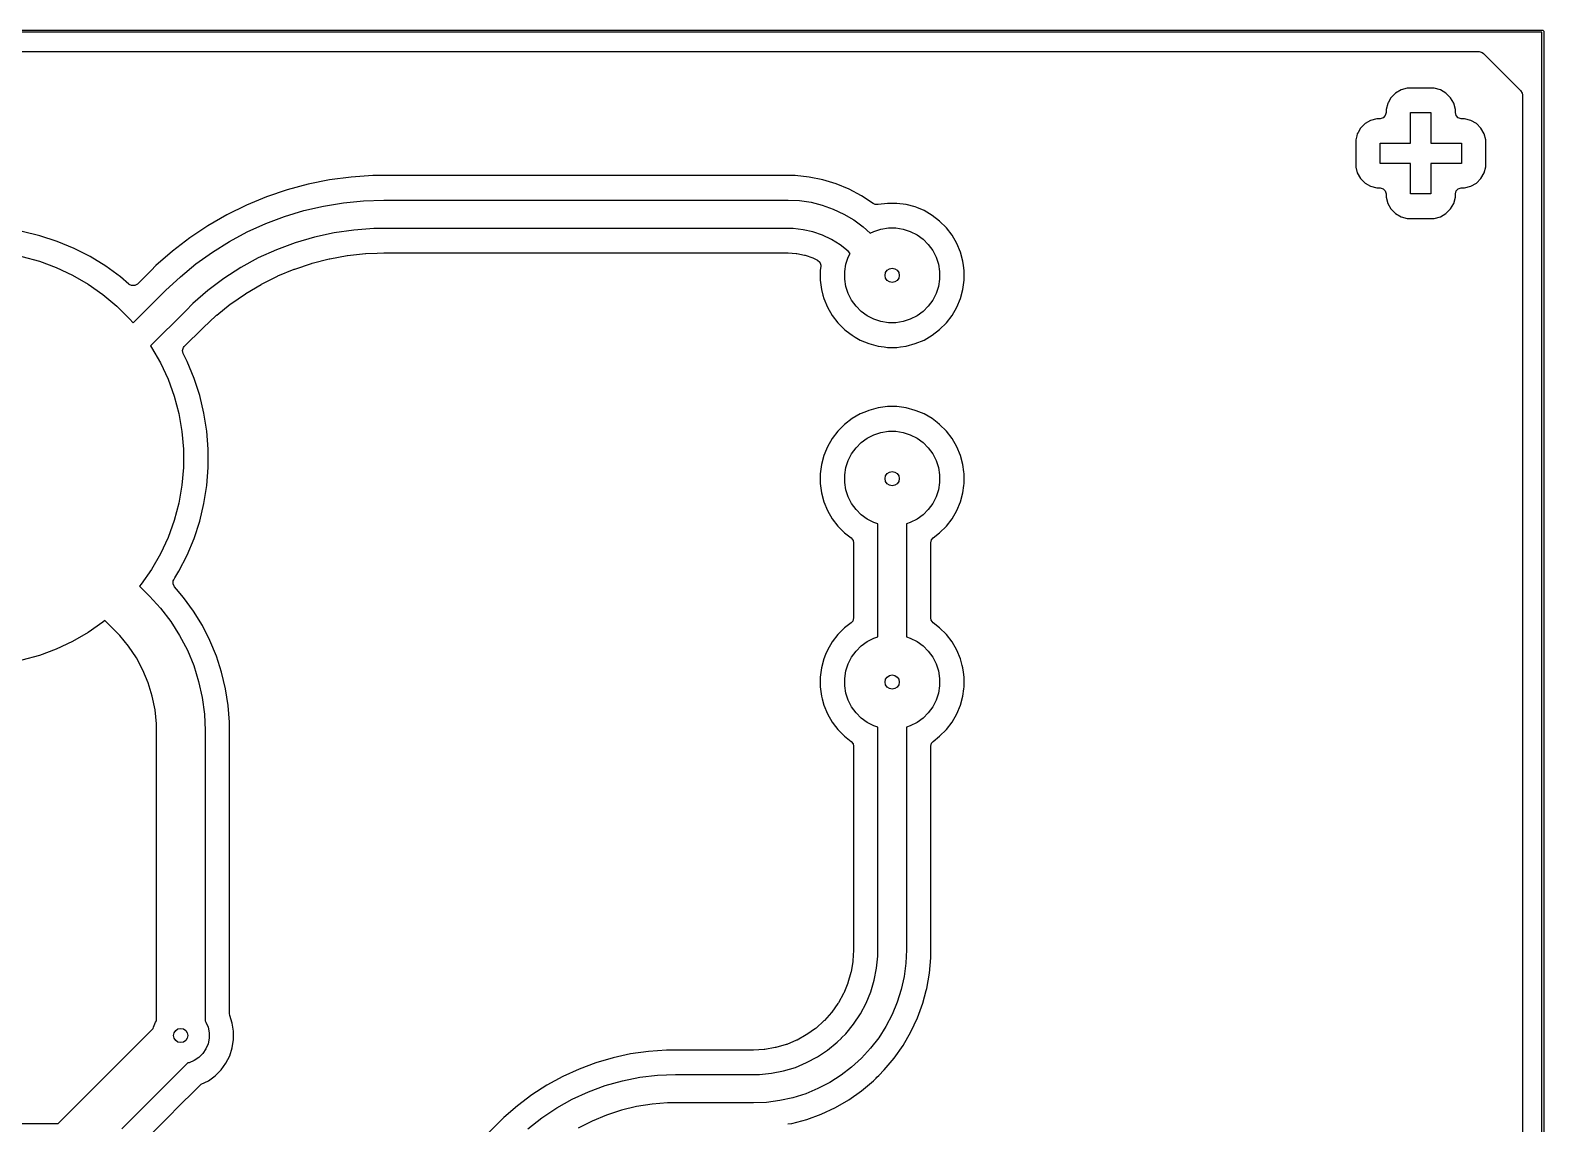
# Model space of a CAD drawing. Extents: x 2.78 to 5.89, y -4.63 to -2.07.
# Drawn here: x 4.425 to 5.89, y -3.126 to -2.068 of the extents above; entities that cross this region are included whole.
import ezdxf

# ---------------------------------------------------------------- set-up
doc = ezdxf.new("R2010")
doc.units = 0
doc.header["$MEASUREMENT"] = 0
doc.layers.add('BLACK', color=7, linetype='CONTINUOUS')

msp = doc.modelspace()

# ---------------------------------------------------------------- linework, layer by layer
at = {"layer": 'BLACK', "linetype": 'CONTINUOUS'}
for p, q in [((2.7791, -2.068), (5.8893, -2.068)), ((5.8883, -2.0699), (2.7801, -2.0699)), ((5.8883, -4.627), (5.8883, -2.0699)), ((5.8893, -2.068), (5.8897, -2.068)), ((5.8897, -2.068), (5.8902, -2.0686)), ((5.8902, -2.0686), (5.8903, -2.0689)), ((5.8903, -2.0689), (5.8903, -4.628)), ((2.8405, -2.0886), (5.8278, -2.0886)), ((5.8278, -2.0886), (5.8308, -2.0894)), ((5.8308, -2.0894), (5.832, -2.0904)), ((5.832, -2.0904), (5.8679, -2.1263)), ((5.7582, -2.124), (5.7522, -2.1257)), ((5.7645, -2.124), (5.7582, -2.124)), ((5.7841, -2.124), (5.7645, -2.124)), ((5.7902, -2.1257), (5.7841, -2.124)), ((5.7392, -2.1389), (5.7377, -2.1446)), ((5.7393, -2.1386), (5.7392, -2.1389)), ((5.7396, -2.1381), (5.7393, -2.1386)), ((5.7424, -2.1332), (5.7396, -2.1381)), ((5.7468, -2.1288), (5.7424, -2.1332)), ((5.7522, -2.1257), (5.7468, -2.1288)), ((5.7522, -2.1257), (5.7522, -2.1257)), ((5.7522, -2.1257), (5.7522, -2.1257)), ((5.7956, -2.1288), (5.7902, -2.1257)), ((5.8, -2.1332), (5.7956, -2.1288)), ((5.8031, -2.1386), (5.8, -2.1332)), ((5.8047, -2.1446), (5.8031, -2.1386)), ((5.8679, -2.1263), (5.8694, -2.1289)), ((5.8694, -2.1289), (5.8696, -2.1304)), ((5.8696, -2.1304), (5.8696, -4.5665)), ((5.7287, -2.1536), (5.7227, -2.1552)), ((5.7318, -2.1536), (5.7287, -2.1536)), ((5.7348, -2.1528), (5.7318, -2.1536)), ((5.7369, -2.1506), (5.7348, -2.1528)), ((5.7377, -2.1477), (5.7369, -2.1506)), ((5.7377, -2.1446), (5.7377, -2.1477)), ((5.7614, -2.1772), (5.7614, -2.1477)), ((5.7614, -2.1477), (5.781, -2.1477)), ((5.781, -2.1477), (5.781, -2.1772)), ((5.8047, -2.1477), (5.8047, -2.1446)), ((5.8047, -2.1446), (5.8047, -2.1446)), ((5.8055, -2.1506), (5.8047, -2.1477)), ((5.8076, -2.1528), (5.8055, -2.1506)), ((5.8105, -2.1536), (5.8076, -2.1528)), ((5.8137, -2.1536), (5.8105, -2.1536)), ((5.8197, -2.1552), (5.8137, -2.1536)), ((5.7098, -2.1681), (5.7093, -2.1701)), ((5.7105, -2.1669), (5.7098, -2.1681)), ((5.7129, -2.1627), (5.7105, -2.1669)), ((5.7173, -2.1583), (5.7129, -2.1627)), ((5.7227, -2.1552), (5.7173, -2.1583)), ((5.7227, -2.1552), (5.7227, -2.1552)), ((5.7227, -2.1552), (5.7227, -2.1552)), ((5.8251, -2.1583), (5.8197, -2.1552)), ((5.8295, -2.1627), (5.8251, -2.1583)), ((5.8326, -2.1681), (5.8295, -2.1627)), ((5.8342, -2.1741), (5.8326, -2.1681)), ((5.7093, -2.1701), (5.7082, -2.1741)), ((5.7082, -2.1741), (5.7082, -2.2)), ((5.7318, -2.1969), (5.7318, -2.1772)), ((5.7318, -2.1772), (5.7614, -2.1772)), ((5.781, -2.1772), (5.8106, -2.1772)), ((5.8106, -2.1772), (5.8106, -2.1969)), ((5.8342, -2.2), (5.8342, -2.1741)), ((5.7614, -2.1969), (5.7318, -2.1969)), ((5.7614, -2.2264), (5.7614, -2.1969)), ((5.8106, -2.1969), (5.781, -2.1969)), ((5.781, -2.1969), (5.781, -2.2264)), ((4.7356, -2.2101), (4.7147, -2.2128)), ((4.7567, -2.2087), (4.7356, -2.2101)), ((4.7633, -2.2087), (4.7567, -2.2087)), ((5.1586, -2.2087), (4.7633, -2.2087)), ((4.7633, -2.2087), (4.7633, -2.2087)), ((5.1654, -2.2087), (5.1586, -2.2087)), ((5.1789, -2.21), (5.1654, -2.2087)), ((5.1654, -2.2087), (5.1654, -2.2087)), ((5.1922, -2.2127), (5.1789, -2.21)), ((5.1789, -2.21), (5.1789, -2.21)), ((5.1789, -2.21), (5.1789, -2.21)), ((5.2052, -2.2166), (5.1922, -2.2127)), ((5.7082, -2.2), (5.7083, -2.2004)), ((5.7083, -2.2004), (5.7098, -2.206)), ((5.7098, -2.206), (5.7129, -2.2114)), ((5.7129, -2.2114), (5.7173, -2.2158)), ((5.8251, -2.2158), (5.8295, -2.2114)), ((5.8295, -2.2114), (5.8326, -2.206)), ((5.8326, -2.206), (5.8342, -2.2)), ((4.6736, -2.2224), (4.6536, -2.2292)), ((4.694, -2.2169), (4.6736, -2.2224)), ((4.6736, -2.2224), (4.6736, -2.2224)), ((4.7147, -2.2128), (4.694, -2.2169)), ((4.694, -2.2169), (4.694, -2.2169)), ((5.2177, -2.2218), (5.2052, -2.2166)), ((5.2052, -2.2166), (5.2052, -2.2166)), ((5.2297, -2.2282), (5.2177, -2.2218)), ((5.2177, -2.2218), (5.2177, -2.2218)), ((5.7173, -2.2158), (5.7227, -2.2189)), ((5.7227, -2.2189), (5.7287, -2.2205)), ((5.7287, -2.2205), (5.7318, -2.2205)), ((5.7318, -2.2205), (5.7348, -2.2213)), ((5.7348, -2.2213), (5.7369, -2.2235)), ((5.7369, -2.2235), (5.7377, -2.2264)), ((5.7377, -2.2264), (5.7377, -2.2295)), ((5.781, -2.2264), (5.7614, -2.2264)), ((5.8047, -2.2264), (5.8055, -2.2235)), ((5.8047, -2.2295), (5.8047, -2.2264)), ((5.8055, -2.2235), (5.8076, -2.2213)), ((5.8076, -2.2213), (5.8105, -2.2205)), ((5.8105, -2.2205), (5.8137, -2.2205)), ((5.8137, -2.2205), (5.8197, -2.2189)), ((5.8197, -2.2189), (5.8251, -2.2158)), ((4.6341, -2.2373), (4.6151, -2.2466)), ((4.6536, -2.2292), (4.6341, -2.2373)), ((4.6341, -2.2373), (4.6341, -2.2373)), ((4.6536, -2.2292), (4.6536, -2.2292)), ((4.6899, -2.2425), (4.7089, -2.2381)), ((4.7089, -2.2381), (4.7282, -2.2349)), ((4.7282, -2.2349), (4.7477, -2.233)), ((4.7477, -2.233), (4.7672, -2.2323)), ((4.7672, -2.2323), (4.7673, -2.2323)), ((4.7673, -2.2323), (5.1586, -2.2323)), ((5.1586, -2.2323), (5.1698, -2.2329)), ((5.1586, -2.2323), (5.1586, -2.2323)), ((5.1698, -2.2329), (5.1809, -2.2345)), ((5.1809, -2.2345), (5.1918, -2.2373)), ((5.1918, -2.2373), (5.2024, -2.2411)), ((5.2024, -2.2411), (5.2126, -2.2459)), ((5.2411, -2.2358), (5.2297, -2.2282)), ((5.2429, -2.2366), (5.2411, -2.2358)), ((5.2456, -2.2366), (5.2429, -2.2366)), ((5.2456, -2.2367), (5.2456, -2.2366)), ((5.2458, -2.2367), (5.2456, -2.2367)), ((5.2548, -2.2355), (5.2458, -2.2367)), ((5.264, -2.2355), (5.2548, -2.2355)), ((5.2548, -2.2355), (5.2548, -2.2355)), ((5.273, -2.2367), (5.264, -2.2355)), ((5.264, -2.2355), (5.264, -2.2355)), ((5.2818, -2.239), (5.273, -2.2367)), ((5.273, -2.2367), (5.273, -2.2367)), ((5.2834, -2.2396), (5.2818, -2.239)), ((5.2818, -2.239), (5.2818, -2.239)), ((5.2818, -2.239), (5.2818, -2.239)), ((5.2903, -2.2425), (5.2834, -2.2396)), ((5.7377, -2.2295), (5.7393, -2.2355)), ((5.7393, -2.2355), (5.7424, -2.2409)), ((5.7424, -2.2409), (5.7468, -2.2453)), ((5.7956, -2.2453), (5.8, -2.2409)), ((5.8, -2.2409), (5.8031, -2.2355)), ((5.8031, -2.2355), (5.8047, -2.2295)), ((4.6151, -2.2466), (4.5968, -2.2572)), ((4.635, -2.2632), (4.6529, -2.2551)), ((4.6529, -2.2551), (4.6712, -2.2482)), ((4.6712, -2.2482), (4.6899, -2.2425)), ((5.2126, -2.2459), (5.2222, -2.2516)), ((5.2222, -2.2516), (5.2313, -2.2583)), ((5.2982, -2.2471), (5.2903, -2.2425)), ((5.2903, -2.2425), (5.2903, -2.2425)), ((5.2903, -2.2425), (5.2903, -2.2425)), ((5.3054, -2.2526), (5.2982, -2.2471)), ((5.2982, -2.2471), (5.2982, -2.2471)), ((5.3119, -2.2591), (5.3054, -2.2526)), ((5.7468, -2.2453), (5.7522, -2.2485)), ((5.7522, -2.2485), (5.7582, -2.2501)), ((5.7582, -2.2501), (5.7841, -2.2501)), ((5.7841, -2.2501), (5.7902, -2.2485)), ((5.7902, -2.2485), (5.7956, -2.2453)), ((4.4343, -2.2669), (4.4172, -2.2628)), ((4.451, -2.2723), (4.4343, -2.2669)), ((4.5793, -2.2689), (4.5625, -2.2818)), ((4.5968, -2.2572), (4.5793, -2.2689)), ((4.5793, -2.2689), (4.5793, -2.2689)), ((4.5968, -2.2572), (4.5968, -2.2572)), ((4.6178, -2.2724), (4.635, -2.2632)), ((4.7001, -2.2682), (4.6815, -2.2736)), ((4.719, -2.264), (4.7001, -2.2682)), ((4.7382, -2.2613), (4.719, -2.264)), ((4.7576, -2.2599), (4.7382, -2.2613)), ((4.7673, -2.2599), (4.7576, -2.2599)), ((5.1586, -2.2599), (4.7673, -2.2599)), ((4.7673, -2.2599), (4.7673, -2.2599)), ((4.7673, -2.2599), (4.7673, -2.2599)), ((4.7673, -2.2599), (4.7673, -2.2599)), ((5.1635, -2.2599), (5.1586, -2.2599)), ((5.1586, -2.2599), (5.1586, -2.2599)), ((5.1586, -2.2599), (5.1586, -2.2599)), ((5.1732, -2.261), (5.1635, -2.2599)), ((5.1827, -2.2632), (5.1732, -2.261)), ((5.1919, -2.2664), (5.1827, -2.2632)), ((5.2007, -2.2706), (5.1919, -2.2664)), ((5.209, -2.2758), (5.2007, -2.2706)), ((5.2313, -2.2583), (5.2381, -2.2645)), ((5.2381, -2.2645), (5.2418, -2.2626)), ((5.2418, -2.2626), (5.2486, -2.2604)), ((5.2486, -2.2604), (5.2558, -2.2592)), ((5.2558, -2.2592), (5.263, -2.2592)), ((5.263, -2.2592), (5.2701, -2.2604)), ((5.2701, -2.2604), (5.277, -2.2626)), ((5.277, -2.2626), (5.2835, -2.2659)), ((5.2835, -2.2659), (5.2893, -2.2701)), ((5.2893, -2.2701), (5.2944, -2.2752)), ((5.3175, -2.2664), (5.3119, -2.2591)), ((5.322, -2.2743), (5.3175, -2.2664)), ((5.3175, -2.2664), (5.3175, -2.2664)), ((4.4673, -2.2791), (4.451, -2.2723)), ((4.451, -2.2723), (4.451, -2.2723)), ((4.4829, -2.2871), (4.4673, -2.2791)), ((4.5625, -2.2818), (4.5466, -2.2957)), ((4.5625, -2.2818), (4.5625, -2.2818)), ((4.5853, -2.2941), (4.6012, -2.2827)), ((4.6012, -2.2827), (4.6178, -2.2724)), ((4.6633, -2.2804), (4.6457, -2.2884)), ((4.6815, -2.2736), (4.6633, -2.2804)), ((4.7322, -2.286), (4.7494, -2.2842)), ((4.7494, -2.2842), (4.7498, -2.2842)), ((4.7498, -2.2842), (4.7609, -2.2838)), ((4.7609, -2.2838), (4.7672, -2.2835)), ((4.7672, -2.2835), (4.7674, -2.2835)), ((4.7674, -2.2835), (4.7709, -2.2835)), ((4.7709, -2.2835), (5.1549, -2.2835)), ((5.1549, -2.2835), (5.1549, -2.2835)), ((5.1549, -2.2835), (5.1584, -2.2835)), ((5.1584, -2.2835), (5.1588, -2.2835)), ((5.1588, -2.2835), (5.1665, -2.284)), ((5.1665, -2.284), (5.1672, -2.2841)), ((5.1672, -2.2841), (5.1746, -2.2856)), ((5.1746, -2.2856), (5.1753, -2.2858)), ((5.1753, -2.2858), (5.1825, -2.2882)), ((5.2167, -2.2819), (5.209, -2.2758)), ((5.2187, -2.2839), (5.2167, -2.2819)), ((5.2168, -2.2875), (5.2187, -2.2839)), ((5.2944, -2.2752), (5.2987, -2.2811)), ((5.2987, -2.2811), (5.3019, -2.2875)), ((5.3255, -2.2827), (5.322, -2.2743)), ((5.3279, -2.2915), (5.3255, -2.2827)), ((4.4168, -2.2871), (4.4337, -2.2916)), ((4.4337, -2.2916), (4.4501, -2.2976)), ((4.4501, -2.2976), (4.4659, -2.3049)), ((4.4979, -2.2962), (4.4829, -2.2871)), ((4.4829, -2.2871), (4.4829, -2.2871)), ((4.5121, -2.3066), (4.4979, -2.2962)), ((4.5419, -2.3004), (4.5365, -2.3059)), ((4.5466, -2.2957), (4.5419, -2.3004)), ((4.5419, -2.3004), (4.5419, -2.3004)), ((4.5466, -2.2957), (4.5466, -2.2957)), ((4.5702, -2.3065), (4.5853, -2.2941)), ((4.6287, -2.2977), (4.6124, -2.3082)), ((4.6457, -2.2884), (4.6287, -2.2977)), ((4.6645, -2.3058), (4.6805, -2.2992)), ((4.6805, -2.2992), (4.6809, -2.2991)), ((4.6809, -2.2991), (4.6973, -2.2936)), ((4.6973, -2.2936), (4.6977, -2.2935)), ((4.6977, -2.2935), (4.7144, -2.2892)), ((4.7144, -2.2892), (4.7148, -2.2892)), ((4.7148, -2.2892), (4.7318, -2.2861)), ((4.7318, -2.2861), (4.7322, -2.286)), ((5.1825, -2.2882), (5.1832, -2.2885)), ((5.1832, -2.2885), (5.187, -2.2904)), ((5.187, -2.2904), (5.1893, -2.2924)), ((5.1893, -2.2924), (5.1903, -2.2953)), ((5.1902, -2.2964), (5.1897, -2.3006)), ((5.1897, -2.3006), (5.1897, -2.3097)), ((5.1903, -2.2953), (5.1902, -2.2964)), ((5.2135, -2.3016), (5.2146, -2.2944)), ((5.2146, -2.2944), (5.2168, -2.2875)), ((5.3019, -2.2875), (5.3042, -2.2944)), ((5.3042, -2.2944), (5.3053, -2.3016)), ((5.3284, -2.2957), (5.3279, -2.2915)), ((5.3279, -2.2915), (5.3279, -2.2915)), ((5.3279, -2.2915), (5.3279, -2.2915)), ((5.3291, -2.3004), (5.3284, -2.2957)), ((5.3291, -2.3006), (5.3291, -2.3004)), ((5.3291, -2.3097), (5.3291, -2.3006)), ((5.3291, -2.3006), (5.3291, -2.3006)), ((4.4659, -2.3049), (4.481, -2.3137)), ((4.481, -2.3137), (4.4953, -2.3237)), ((4.5204, -2.3136), (4.5121, -2.3066)), ((4.5208, -2.3139), (4.5204, -2.3136)), ((4.523, -2.3151), (4.5208, -2.3139)), ((4.5261, -2.3151), (4.523, -2.3151)), ((4.5287, -2.3136), (4.5261, -2.3151)), ((4.5365, -2.3059), (4.5287, -2.3136)), ((4.5559, -2.3199), (4.5702, -2.3065)), ((4.6124, -2.3082), (4.5969, -2.3198)), ((4.6335, -2.3227), (4.6484, -2.3139)), ((4.6484, -2.3139), (4.6487, -2.3137)), ((4.6487, -2.3137), (4.6642, -2.306)), ((4.6642, -2.306), (4.6645, -2.3058)), ((5.1897, -2.3097), (5.1909, -2.3188)), ((5.2135, -2.3088), (5.2135, -2.3016)), ((5.2146, -2.3159), (5.2135, -2.3088)), ((5.3053, -2.3088), (5.3042, -2.3159)), ((5.3053, -2.3016), (5.3053, -2.3088)), ((5.3279, -2.3188), (5.3291, -2.3097)), ((5.3291, -2.3097), (5.3291, -2.3097)), ((4.4953, -2.3237), (4.5087, -2.3349)), ((4.5245, -2.3513), (4.5559, -2.3199)), ((4.5559, -2.3199), (4.5559, -2.3199)), ((4.5559, -2.3199), (4.5559, -2.3199)), ((4.5969, -2.3198), (4.5822, -2.3325)), ((4.619, -2.3328), (4.6332, -2.323)), ((4.6332, -2.323), (4.6335, -2.3227)), ((5.1909, -2.3188), (5.1909, -2.3188)), ((5.1909, -2.3188), (5.1923, -2.3243)), ((5.1923, -2.3243), (5.1932, -2.3276)), ((5.1932, -2.3276), (5.1967, -2.3361)), ((5.2168, -2.3228), (5.2146, -2.3159)), ((5.2201, -2.3292), (5.2168, -2.3228)), ((5.2244, -2.3351), (5.2201, -2.3292)), ((5.2987, -2.3292), (5.2944, -2.3351)), ((5.3019, -2.3228), (5.2987, -2.3292)), ((5.3042, -2.3159), (5.3019, -2.3228)), ((5.322, -2.3361), (5.3255, -2.3276)), ((5.3255, -2.3276), (5.3279, -2.3188)), ((5.3279, -2.3188), (5.3279, -2.3188)), ((5.3279, -2.3188), (5.3279, -2.3188)), ((5.3279, -2.3188), (5.3279, -2.3188)), ((4.5087, -2.3349), (4.521, -2.3472)), ((4.5754, -2.3394), (4.5413, -2.3735)), ((4.5822, -2.3325), (4.5754, -2.3394)), ((4.5922, -2.356), (4.6049, -2.3442)), ((4.6049, -2.3442), (4.6052, -2.3439)), ((4.6052, -2.3439), (4.6054, -2.3438)), ((4.6054, -2.3438), (4.6186, -2.3331)), ((4.6186, -2.3331), (4.619, -2.3328)), ((5.1967, -2.3361), (5.1967, -2.3361)), ((5.1967, -2.3361), (5.1967, -2.3361)), ((5.1967, -2.3361), (5.2013, -2.344)), ((5.2013, -2.344), (5.2013, -2.344)), ((5.2013, -2.344), (5.2069, -2.3512)), ((5.2295, -2.3402), (5.2244, -2.3351)), ((5.2353, -2.3444), (5.2295, -2.3402)), ((5.2418, -2.3477), (5.2353, -2.3444)), ((5.2835, -2.3444), (5.277, -2.3477)), ((5.2893, -2.3402), (5.2835, -2.3444)), ((5.2944, -2.3351), (5.2893, -2.3402)), ((5.3119, -2.3512), (5.3175, -2.344)), ((5.3175, -2.344), (5.322, -2.3361)), ((4.521, -2.3472), (4.5245, -2.3513)), ((4.574, -2.3742), (4.592, -2.3562)), ((4.592, -2.3562), (4.5922, -2.356)), ((5.2069, -2.3512), (5.2133, -2.3577)), ((5.2133, -2.3577), (5.2149, -2.3589)), ((5.2149, -2.3589), (5.2206, -2.3632)), ((5.2486, -2.35), (5.2418, -2.3477)), ((5.2558, -2.3511), (5.2486, -2.35)), ((5.263, -2.3511), (5.2558, -2.3511)), ((5.2701, -2.35), (5.263, -2.3511)), ((5.277, -2.3477), (5.2701, -2.35)), ((5.2982, -2.3632), (5.3054, -2.3577)), ((5.3054, -2.3577), (5.3119, -2.3512)), ((4.5413, -2.3735), (4.5422, -2.3749)), ((5.2206, -2.3632), (5.2206, -2.3632)), ((5.2206, -2.3632), (5.2236, -2.365)), ((5.2236, -2.365), (5.2285, -2.3678)), ((5.2285, -2.3678), (5.2369, -2.3713)), ((5.2369, -2.3713), (5.2458, -2.3737)), ((5.2458, -2.3737), (5.2458, -2.3737)), ((5.2458, -2.3737), (5.2458, -2.3737)), ((5.2458, -2.3737), (5.2517, -2.3745)), ((5.2674, -2.3744), (5.273, -2.3737)), ((5.273, -2.3737), (5.2818, -2.3713)), ((5.273, -2.3737), (5.273, -2.3737)), ((5.273, -2.3737), (5.273, -2.3737)), ((5.273, -2.3737), (5.273, -2.3737)), ((5.2818, -2.3713), (5.2903, -2.3678)), ((5.2903, -2.3678), (5.2982, -2.3632)), ((4.5422, -2.3749), (4.551, -2.39)), ((4.5723, -2.378), (4.5732, -2.3751)), ((4.5729, -2.381), (4.5723, -2.378)), ((4.5768, -2.3886), (4.5729, -2.381)), ((4.5732, -2.3751), (4.574, -2.3742)), ((5.2517, -2.3745), (5.2548, -2.3749)), ((5.2548, -2.3749), (5.264, -2.3749)), ((5.264, -2.3749), (5.2674, -2.3744)), ((4.551, -2.39), (4.5583, -2.4058)), ((4.5835, -2.4049), (4.5768, -2.3886)), ((4.5583, -2.4058), (4.5643, -2.4222)), ((4.589, -2.4216), (4.5835, -2.4049)), ((4.5643, -2.4222), (4.5688, -2.439)), ((4.5931, -2.4387), (4.589, -2.4216)), ((5.2548, -2.4323), (5.2458, -2.4335)), ((5.264, -2.4323), (5.2548, -2.4323)), ((5.2548, -2.4323), (5.2548, -2.4323)), ((5.273, -2.4335), (5.264, -2.4323)), ((5.264, -2.4323), (5.264, -2.4323)), ((4.5688, -2.439), (4.5718, -2.4562)), ((4.5958, -2.456), (4.5931, -2.4387)), ((5.2206, -2.4439), (5.2133, -2.4495)), ((5.2285, -2.4394), (5.2206, -2.4439)), ((5.2206, -2.4439), (5.2206, -2.4439)), ((5.2328, -2.4376), (5.2285, -2.4394)), ((5.2285, -2.4394), (5.2285, -2.4394)), ((5.2285, -2.4394), (5.2285, -2.4394)), ((5.2369, -2.4359), (5.2328, -2.4376)), ((5.2458, -2.4335), (5.2369, -2.4359)), ((5.2458, -2.4335), (5.2458, -2.4335)), ((5.2818, -2.4359), (5.273, -2.4335)), ((5.273, -2.4335), (5.273, -2.4335)), ((5.2827, -2.4362), (5.2818, -2.4359)), ((5.2818, -2.4359), (5.2818, -2.4359)), ((5.2818, -2.4359), (5.2818, -2.4359)), ((5.2903, -2.4394), (5.2827, -2.4362)), ((5.2982, -2.4439), (5.2903, -2.4394)), ((5.2903, -2.4394), (5.2903, -2.4394)), ((5.2903, -2.4394), (5.2903, -2.4394)), ((5.303, -2.4476), (5.2982, -2.4439)), ((5.2982, -2.4439), (5.2982, -2.4439)), ((4.5718, -2.4562), (4.5734, -2.4736)), ((4.5972, -2.4735), (4.5958, -2.456)), ((5.2069, -2.456), (5.2013, -2.4632)), ((5.2133, -2.4495), (5.2069, -2.456)), ((5.2353, -2.4627), (5.2418, -2.4595)), ((5.2418, -2.4595), (5.2486, -2.4572)), ((5.2486, -2.4572), (5.2558, -2.4561)), ((5.2558, -2.4561), (5.263, -2.4561)), ((5.263, -2.4561), (5.2701, -2.4572)), ((5.2701, -2.4572), (5.277, -2.4595)), ((5.277, -2.4595), (5.2835, -2.4627)), ((5.3054, -2.4495), (5.303, -2.4476)), ((5.3119, -2.456), (5.3054, -2.4495)), ((5.312, -2.456), (5.3119, -2.456)), ((5.3175, -2.4632), (5.312, -2.456)), ((4.5734, -2.4736), (4.5734, -2.4911)), ((4.5972, -2.4911), (4.5972, -2.4735)), ((5.1957, -2.4735), (5.1932, -2.4796)), ((5.1967, -2.4711), (5.1957, -2.4735)), ((5.2013, -2.4632), (5.1967, -2.4711)), ((5.1967, -2.4711), (5.1967, -2.4711)), ((5.1967, -2.4711), (5.1967, -2.4711)), ((5.2013, -2.4632), (5.2013, -2.4632)), ((5.2201, -2.4779), (5.2244, -2.4721)), ((5.2244, -2.4721), (5.2295, -2.467)), ((5.2295, -2.467), (5.2353, -2.4627)), ((5.2835, -2.4627), (5.2893, -2.467)), ((5.2893, -2.467), (5.2944, -2.4721)), ((5.2944, -2.4721), (5.2987, -2.4779)), ((5.322, -2.4711), (5.3175, -2.4632)), ((5.3175, -2.4632), (5.3175, -2.4632)), ((5.3255, -2.4796), (5.322, -2.4711)), ((4.5734, -2.4911), (4.5718, -2.5084)), ((4.5958, -2.5086), (4.5972, -2.4911)), ((5.1909, -2.4884), (5.1897, -2.4974)), ((5.1932, -2.4796), (5.1909, -2.4884)), ((5.1909, -2.4884), (5.1909, -2.4884)), ((5.2146, -2.4913), (5.2168, -2.4844)), ((5.2168, -2.4844), (5.2201, -2.4779)), ((5.2987, -2.4779), (5.3019, -2.4844)), ((5.3019, -2.4844), (5.3042, -2.4913)), ((5.3279, -2.4884), (5.3255, -2.4796)), ((5.3288, -2.4953), (5.3279, -2.4884)), ((5.3279, -2.4884), (5.3279, -2.4884)), ((5.3279, -2.4884), (5.3279, -2.4884)), ((5.1897, -2.4974), (5.1897, -2.5066)), ((5.2135, -2.4984), (5.2146, -2.4913)), ((5.2135, -2.5056), (5.2135, -2.4984)), ((5.2146, -2.5128), (5.2135, -2.5056)), ((5.3042, -2.4913), (5.3053, -2.4984)), ((5.3053, -2.5056), (5.3042, -2.5128)), ((5.3053, -2.4984), (5.3053, -2.5056)), ((5.3291, -2.4974), (5.3288, -2.4953)), ((5.3291, -2.5066), (5.3291, -2.4974)), ((4.5718, -2.5084), (4.5688, -2.5256)), ((4.5931, -2.526), (4.5958, -2.5086)), ((5.1897, -2.5066), (5.1909, -2.5156)), ((5.1909, -2.5156), (5.1909, -2.5156)), ((5.1909, -2.5156), (5.1909, -2.5156)), ((5.1909, -2.5156), (5.1932, -2.5245)), ((5.2168, -2.5196), (5.2146, -2.5128)), ((5.2201, -2.5261), (5.2168, -2.5196)), ((5.3019, -2.5196), (5.2987, -2.5261)), ((5.3042, -2.5128), (5.3019, -2.5196)), ((5.3255, -2.5245), (5.3279, -2.5156)), ((5.3279, -2.5156), (5.3288, -2.5086)), ((5.3279, -2.5156), (5.3279, -2.5156)), ((5.3279, -2.5156), (5.3279, -2.5156)), ((5.3279, -2.5156), (5.3279, -2.5156)), ((5.3288, -2.5086), (5.3291, -2.5066)), ((4.5688, -2.5256), (4.5643, -2.5425)), ((4.589, -2.5431), (4.5931, -2.526)), ((5.1932, -2.5245), (5.1967, -2.5329)), ((5.1967, -2.5329), (5.1967, -2.5329)), ((5.1967, -2.5329), (5.1967, -2.5329)), ((5.1967, -2.5329), (5.2013, -2.5408)), ((5.2244, -2.5319), (5.2201, -2.5261)), ((5.2295, -2.537), (5.2244, -2.5319)), ((5.2944, -2.5319), (5.2893, -2.537)), ((5.2987, -2.5261), (5.2944, -2.5319)), ((5.3175, -2.5408), (5.322, -2.5329)), ((5.322, -2.5329), (5.3255, -2.5245)), ((4.5643, -2.5425), (4.5583, -2.5589)), ((4.5835, -2.5598), (4.589, -2.5431)), ((5.2013, -2.5408), (5.2013, -2.5408)), ((5.2013, -2.5408), (5.2069, -2.5481)), ((5.2069, -2.5481), (5.2133, -2.5545)), ((5.2353, -2.5413), (5.2295, -2.537)), ((5.2418, -2.5446), (5.2353, -2.5413)), ((5.2456, -2.5458), (5.2418, -2.5446)), ((5.2456, -2.6551), (5.2456, -2.5458)), ((5.277, -2.5446), (5.2732, -2.5458)), ((5.2732, -2.5458), (5.2732, -2.6551)), ((5.2835, -2.5413), (5.277, -2.5446)), ((5.2893, -2.537), (5.2835, -2.5413)), ((5.3054, -2.5545), (5.3119, -2.5481)), ((5.3119, -2.5481), (5.3175, -2.5408)), ((4.5583, -2.5589), (4.551, -2.5747)), ((4.5768, -2.576), (4.5835, -2.5598)), ((5.2133, -2.5545), (5.2197, -2.5594)), ((5.2197, -2.5594), (5.2215, -2.5618)), ((5.2215, -2.5618), (5.222, -2.5641)), ((5.222, -2.5641), (5.222, -2.6368)), ((5.2968, -2.5641), (5.2976, -2.5611)), ((5.2968, -2.6368), (5.2968, -2.5641)), ((5.2976, -2.5611), (5.2991, -2.5594)), ((5.2991, -2.5594), (5.3054, -2.5545)), ((4.551, -2.5747), (4.5422, -2.5898)), ((4.5688, -2.5917), (4.5768, -2.576)), ((4.5422, -2.5898), (4.5322, -2.6041)), ((4.565, -2.5979), (4.5688, -2.5917)), ((4.5322, -2.6041), (4.5306, -2.606)), ((4.5306, -2.606), (4.5402, -2.6156)), ((4.5631, -2.6039), (4.5634, -2.6009)), ((4.5644, -2.6066), (4.5631, -2.6039)), ((4.5634, -2.6009), (4.5639, -2.5998)), ((4.5639, -2.5998), (4.565, -2.5979)), ((4.5664, -2.6089), (4.5644, -2.6066)), ((4.5402, -2.6156), (4.5402, -2.6156)), ((4.5402, -2.6156), (4.5402, -2.6156)), ((4.5402, -2.6156), (4.5402, -2.6156)), ((4.5402, -2.6156), (4.5511, -2.6275)), ((4.5734, -2.6171), (4.5664, -2.6089)), ((4.583, -2.6303), (4.5734, -2.6171)), ((4.5511, -2.6275), (4.5609, -2.6402)), ((4.5915, -2.6442), (4.583, -2.6303)), ((5.222, -2.6368), (5.2212, -2.6398)), ((5.2973, -2.6391), (5.2968, -2.6368)), ((4.481, -2.651), (4.4659, -2.6597)), ((4.4953, -2.641), (4.481, -2.651)), ((4.4972, -2.6394), (4.4953, -2.641)), ((4.5068, -2.649), (4.4972, -2.6394)), ((4.5116, -2.6538), (4.5068, -2.649)), ((4.5068, -2.649), (4.5068, -2.649)), ((4.5609, -2.6402), (4.5695, -2.6538)), ((4.5989, -2.6588), (4.5915, -2.6442)), ((4.5915, -2.6442), (4.5915, -2.6442)), ((5.2133, -2.6463), (5.2069, -2.6528)), ((5.2197, -2.6415), (5.2133, -2.6463)), ((5.2212, -2.6398), (5.2197, -2.6415)), ((5.2991, -2.6415), (5.2973, -2.6391)), ((5.3054, -2.6463), (5.2991, -2.6415)), ((5.3119, -2.6528), (5.3054, -2.6463)), ((4.4659, -2.6597), (4.4501, -2.6671)), ((4.5201, -2.6642), (4.5116, -2.6538)), ((4.5276, -2.6754), (4.5201, -2.6642)), ((4.5695, -2.6538), (4.577, -2.668)), ((4.6052, -2.6739), (4.5989, -2.6588)), ((4.5989, -2.6588), (4.5989, -2.6588)), ((4.5989, -2.6588), (4.5989, -2.6588)), ((4.5989, -2.6588), (4.5989, -2.6588)), ((5.2013, -2.6601), (5.1967, -2.668)), ((5.2069, -2.6528), (5.2013, -2.6601)), ((5.2013, -2.6601), (5.2013, -2.6601)), ((5.2244, -2.6689), (5.2295, -2.6638)), ((5.2295, -2.6638), (5.2353, -2.6596)), ((5.2353, -2.6596), (5.2418, -2.6563)), ((5.2418, -2.6563), (5.2456, -2.6551)), ((5.2732, -2.6551), (5.277, -2.6563)), ((5.277, -2.6563), (5.2835, -2.6596)), ((5.2835, -2.6596), (5.2893, -2.6638)), ((5.2893, -2.6638), (5.2944, -2.6689)), ((5.3175, -2.6601), (5.3119, -2.6528)), ((5.322, -2.668), (5.3175, -2.6601)), ((5.3175, -2.6601), (5.3175, -2.6601)), ((4.4337, -2.6731), (4.4168, -2.6776)), ((4.4501, -2.6671), (4.4337, -2.6731)), ((4.534, -2.6873), (4.5276, -2.6754)), ((4.577, -2.668), (4.5831, -2.6829)), ((4.6102, -2.6894), (4.6052, -2.6739)), ((5.1932, -2.6764), (5.1909, -2.6852)), ((5.195, -2.6722), (5.1932, -2.6764)), ((5.1967, -2.668), (5.195, -2.6722)), ((5.1967, -2.668), (5.1967, -2.668)), ((5.1967, -2.668), (5.1967, -2.668)), ((5.2146, -2.6881), (5.2168, -2.6812)), ((5.2168, -2.6812), (5.2201, -2.6748)), ((5.2201, -2.6748), (5.2244, -2.6689)), ((5.2944, -2.6689), (5.2987, -2.6748)), ((5.2987, -2.6748), (5.3019, -2.6812)), ((5.3019, -2.6812), (5.3042, -2.6881)), ((5.3255, -2.6764), (5.322, -2.668)), ((5.3273, -2.6829), (5.3255, -2.6764)), ((4.5391, -2.6997), (4.534, -2.6873)), ((4.5831, -2.6829), (4.5879, -2.6982)), ((4.614, -2.7053), (4.6102, -2.6894)), ((5.1909, -2.6852), (5.1897, -2.6943)), ((5.1897, -2.6943), (5.1897, -2.7034)), ((5.1909, -2.6852), (5.1909, -2.6852)), ((5.2135, -2.6953), (5.2146, -2.6881)), ((5.2135, -2.7025), (5.2135, -2.6953)), ((5.3042, -2.6881), (5.3053, -2.6953)), ((5.3053, -2.6953), (5.3053, -2.7025)), ((5.3279, -2.6852), (5.3273, -2.6829)), ((5.3284, -2.6894), (5.3279, -2.6852)), ((5.3279, -2.6852), (5.3279, -2.6852)), ((5.3291, -2.6943), (5.3284, -2.6894)), ((5.3291, -2.7034), (5.3291, -2.6943)), ((4.543, -2.7126), (4.5391, -2.6997)), ((4.5879, -2.6982), (4.5914, -2.7139)), ((4.6166, -2.7215), (4.614, -2.7053)), ((5.1897, -2.7034), (5.1909, -2.7125)), ((5.2146, -2.7096), (5.2135, -2.7025)), ((5.2168, -2.7165), (5.2146, -2.7096)), ((5.3042, -2.7096), (5.3019, -2.7165)), ((5.3053, -2.7025), (5.3042, -2.7096)), ((5.3279, -2.7125), (5.3288, -2.7056)), ((5.3288, -2.7056), (5.3291, -2.7034)), ((4.5457, -2.7258), (4.543, -2.7126)), ((4.5914, -2.7139), (4.5935, -2.7299)), ((4.6179, -2.7378), (4.6166, -2.7215)), ((5.1909, -2.7125), (5.1909, -2.7125)), ((5.1909, -2.7125), (5.1916, -2.7152)), ((5.1916, -2.7152), (5.1932, -2.7213)), ((5.1932, -2.7213), (5.1967, -2.7298)), ((5.2201, -2.7229), (5.2168, -2.7165)), ((5.2244, -2.7288), (5.2201, -2.7229)), ((5.2987, -2.7229), (5.2944, -2.7288)), ((5.3019, -2.7165), (5.2987, -2.7229)), ((5.322, -2.7298), (5.3255, -2.7213)), ((5.3255, -2.7213), (5.3279, -2.7125)), ((5.3279, -2.7125), (5.3279, -2.7125)), ((5.3279, -2.7125), (5.3279, -2.7125)), ((5.3279, -2.7125), (5.3279, -2.7125)), ((4.547, -2.7392), (4.5457, -2.7258)), ((4.547, -2.7459), (4.547, -2.7392)), ((4.5935, -2.7299), (4.5942, -2.7459)), ((4.6179, -2.7395), (4.6179, -2.7378)), ((4.6179, -2.742), (4.6179, -2.7395)), ((5.1967, -2.7298), (5.1967, -2.7298)), ((5.1967, -2.7298), (5.1967, -2.7298)), ((5.1967, -2.7298), (5.2013, -2.7377)), ((5.2013, -2.7377), (5.2013, -2.7377)), ((5.2013, -2.7377), (5.2046, -2.742)), ((5.2295, -2.7339), (5.2244, -2.7288)), ((5.2353, -2.7381), (5.2295, -2.7339)), ((5.2418, -2.7414), (5.2353, -2.7381)), ((5.2835, -2.7381), (5.277, -2.7414)), ((5.2893, -2.7339), (5.2835, -2.7381)), ((5.2944, -2.7288), (5.2893, -2.7339)), ((5.3119, -2.7449), (5.3174, -2.7378)), ((5.3174, -2.7378), (5.3175, -2.7377)), ((5.3175, -2.7377), (5.322, -2.7298)), ((5.3175, -2.7377), (5.3175, -2.7377)), ((5.3175, -2.7377), (5.3175, -2.7377)), ((4.547, -3.027), (4.547, -2.7459)), ((4.547, -2.7459), (4.547, -2.7459)), ((4.547, -2.7459), (4.547, -2.7459)), ((4.5942, -2.7459), (4.5942, -2.7459)), ((4.5942, -2.7459), (4.5942, -3.027)), ((4.6179, -3.0198), (4.6179, -2.742)), ((4.6179, -2.742), (4.6179, -2.742)), ((5.2046, -2.742), (5.2069, -2.7449)), ((5.2069, -2.7449), (5.2133, -2.7514)), ((5.2133, -2.7514), (5.2197, -2.7563)), ((5.2456, -2.7427), (5.2418, -2.7414)), ((5.2456, -2.9581), (5.2456, -2.7427)), ((5.277, -2.7414), (5.2732, -2.7427)), ((5.2732, -2.7427), (5.2732, -2.9581)), ((5.2991, -2.7563), (5.3054, -2.7514)), ((5.3054, -2.7514), (5.3119, -2.7449)), ((5.2197, -2.7563), (5.2215, -2.7587)), ((5.2215, -2.7587), (5.222, -2.7609)), ((5.222, -2.7609), (5.222, -2.9545)), ((5.2968, -2.7609), (5.2976, -2.758)), ((5.2968, -2.958), (5.2968, -2.7609)), ((5.2976, -2.758), (5.2991, -2.7563)), ((5.222, -2.9583), (5.2214, -2.9687)), ((5.222, -2.9545), (5.222, -2.9545)), ((5.222, -2.9545), (5.222, -2.9556)), ((5.222, -2.9556), (5.222, -2.9565)), ((5.222, -2.9565), (5.222, -2.958)), ((5.222, -2.958), (5.222, -2.9583)), ((5.2456, -2.9641), (5.2456, -2.9581)), ((5.2456, -2.9581), (5.2456, -2.9581)), ((5.2456, -2.9581), (5.2456, -2.9581)), ((5.2732, -2.9581), (5.2726, -2.9711)), ((5.2968, -2.9581), (5.2968, -2.958)), ((5.2968, -2.9657), (5.2968, -2.9581)), ((5.2213, -2.9693), (5.2196, -2.9794)), ((5.2214, -2.9687), (5.2213, -2.9693)), ((5.2444, -2.9759), (5.2456, -2.9641)), ((5.2726, -2.9711), (5.2709, -2.9839)), ((5.2955, -2.9806), (5.2968, -2.9657)), ((5.2194, -2.98), (5.2166, -2.9899)), ((5.2196, -2.9794), (5.2194, -2.98)), ((5.2387, -2.9988), (5.2421, -2.9875)), ((5.2421, -2.9875), (5.2444, -2.9759)), ((5.2709, -2.9839), (5.2681, -2.9965)), ((5.2929, -2.9954), (5.2955, -2.9806)), ((5.2122, -3.0005), (5.2073, -3.0095)), ((5.2125, -2.9999), (5.2122, -3.0005)), ((5.2164, -2.9905), (5.2125, -2.9999)), ((5.2166, -2.9899), (5.2164, -2.9905)), ((5.2342, -3.0098), (5.2387, -2.9988)), ((5.2681, -2.9965), (5.2642, -3.0088)), ((5.289, -3.0099), (5.2923, -2.9974)), ((5.2923, -2.9974), (5.2929, -2.9954)), ((5.2929, -2.9954), (5.2929, -2.9954)), ((5.2929, -2.9954), (5.2929, -2.9954)), ((5.201, -3.0184), (5.2006, -3.0189)), ((5.2069, -3.01), (5.201, -3.0184)), ((5.2073, -3.0095), (5.2069, -3.01)), ((5.2286, -3.0202), (5.2342, -3.0098)), ((5.2642, -3.0088), (5.2593, -3.0208)), ((5.2839, -3.024), (5.289, -3.0099)), ((4.544, -3.0342), (4.5442, -3.033)), ((4.5442, -3.033), (4.5463, -3.028)), ((4.5463, -3.028), (4.547, -3.027)), ((4.5942, -3.027), (4.5949, -3.028)), ((4.5949, -3.028), (4.597, -3.033)), ((4.597, -3.033), (4.598, -3.0383)), ((4.6182, -3.0216), (4.6179, -3.0198)), ((4.6205, -3.029), (4.6182, -3.0216)), ((4.6218, -3.037), (4.6205, -3.029)), ((5.1933, -3.0269), (5.1857, -3.0338)), ((5.1938, -3.0265), (5.1933, -3.0269)), ((5.2006, -3.0189), (5.1938, -3.0265)), ((5.2145, -3.0393), (5.222, -3.0301)), ((5.222, -3.0301), (5.2286, -3.0202)), ((5.2533, -3.0322), (5.2464, -3.0432)), ((5.2593, -3.0208), (5.2533, -3.0322)), ((5.2775, -3.0376), (5.2839, -3.024)), ((4.5109, -3.0673), (4.5396, -3.0386)), ((4.5396, -3.0386), (4.544, -3.0342)), ((4.5396, -3.0386), (4.5396, -3.0386)), ((4.598, -3.0437), (4.597, -3.049)), ((4.598, -3.0383), (4.598, -3.0437)), ((4.6205, -3.053), (4.6218, -3.045)), ((4.6218, -3.045), (4.6218, -3.037)), ((5.1667, -3.0457), (5.1573, -3.0496)), ((5.1673, -3.0454), (5.1667, -3.0457)), ((5.1763, -3.0404), (5.1673, -3.0454)), ((5.1768, -3.0401), (5.1763, -3.0404)), ((5.1852, -3.0342), (5.1768, -3.0401)), ((5.1857, -3.0338), (5.1852, -3.0342)), ((5.1969, -3.0552), (5.2061, -3.0476)), ((5.2061, -3.0476), (5.2103, -3.0435)), ((5.2103, -3.0434), (5.2145, -3.0393)), ((5.2103, -3.0435), (5.2103, -3.0434)), ((5.2464, -3.0432), (5.2385, -3.0534)), ((5.27, -3.0506), (5.2775, -3.0376)), ((4.5881, -3.0623), (4.5836, -3.0653)), ((4.5919, -3.0585), (4.5881, -3.0623)), ((4.5949, -3.054), (4.5919, -3.0585)), ((4.597, -3.049), (4.5949, -3.054)), ((4.6144, -3.0678), (4.6181, -3.0606)), ((4.6181, -3.0606), (4.6205, -3.053)), ((4.9892, -3.0626), (4.9725, -3.0675)), ((5.0062, -3.0589), (4.9892, -3.0626)), ((5.0235, -3.0564), (5.0062, -3.0589)), ((5.0062, -3.0589), (5.0062, -3.0589)), ((5.0408, -3.0551), (5.0235, -3.0564)), ((5.0235, -3.0564), (5.0235, -3.0564)), ((5.0456, -3.0551), (5.0408, -3.0551)), ((5.1248, -3.0551), (5.0456, -3.0551)), ((5.0456, -3.0551), (5.0456, -3.0551)), ((5.1251, -3.0551), (5.1248, -3.0551)), ((5.1355, -3.0546), (5.1251, -3.0551)), ((5.1362, -3.0545), (5.1355, -3.0546)), ((5.1462, -3.0528), (5.1362, -3.0545)), ((5.1469, -3.0526), (5.1462, -3.0528)), ((5.1567, -3.0498), (5.1469, -3.0526)), ((5.1573, -3.0496), (5.1567, -3.0498)), ((5.1766, -3.0673), (5.1871, -3.0617)), ((5.1871, -3.0617), (5.1969, -3.0552)), ((5.2385, -3.0534), (5.2298, -3.0629)), ((5.2614, -3.0629), (5.27, -3.0506)), ((4.4801, -3.098), (4.5109, -3.0673)), ((4.573, -3.072), (4.5443, -3.1007)), ((4.5774, -3.0676), (4.573, -3.072)), ((4.573, -3.072), (4.573, -3.072)), ((4.5786, -3.0674), (4.5774, -3.0676)), ((4.5836, -3.0653), (4.5786, -3.0674)), ((4.604, -3.08), (4.6097, -3.0743)), ((4.6097, -3.0743), (4.6144, -3.0678)), ((4.9562, -3.0735), (4.9404, -3.0808)), ((4.9725, -3.0675), (4.9562, -3.0735)), ((4.9562, -3.0735), (4.9562, -3.0735)), ((5.1427, -3.0776), (5.1543, -3.0753)), ((5.1543, -3.0753), (5.1657, -3.0719)), ((5.1657, -3.0719), (5.1766, -3.0673)), ((5.2202, -3.0717), (5.21, -3.0795)), ((5.2298, -3.0629), (5.2202, -3.0717)), ((5.2298, -3.0629), (5.2298, -3.0629)), ((5.2298, -3.0629), (5.2298, -3.0629)), ((5.2298, -3.0629), (5.2298, -3.0629)), ((5.2465, -3.0797), (5.2518, -3.0744)), ((5.2518, -3.0744), (5.2614, -3.0629)), ((4.564, -3.1144), (4.5891, -3.0894)), ((4.5891, -3.0894), (4.5905, -3.0883)), ((4.5905, -3.0883), (4.5974, -3.0848)), ((4.5974, -3.0848), (4.604, -3.08)), ((4.9251, -3.0891), (4.9105, -3.0985)), ((4.9404, -3.0808), (4.9251, -3.0891)), ((4.9404, -3.0808), (4.9404, -3.0808)), ((4.9653, -3.0955), (4.9815, -3.0896)), ((4.9815, -3.0896), (4.9982, -3.0849)), ((4.9982, -3.0849), (5.0151, -3.0815)), ((5.0151, -3.0815), (5.0323, -3.0795)), ((5.0323, -3.0795), (5.0495, -3.0788)), ((5.0495, -3.0788), (5.0495, -3.0788)), ((5.0495, -3.0788), (5.125, -3.0788)), ((5.125, -3.0788), (5.125, -3.0788)), ((5.125, -3.0788), (5.1309, -3.0788)), ((5.1309, -3.0788), (5.1427, -3.0776)), ((5.1991, -3.0865), (5.1876, -3.0925)), ((5.21, -3.0795), (5.1991, -3.0865)), ((5.2297, -3.0946), (5.2412, -3.085)), ((5.2412, -3.085), (5.2439, -3.0823)), ((5.2439, -3.0823), (5.2447, -3.0814)), ((5.2439, -3.0823), (5.2439, -3.0823)), ((5.2447, -3.0814), (5.2465, -3.0797)), ((5.2447, -3.0814), (5.2447, -3.0814)), ((4.4591, -3.1191), (4.4801, -3.098)), ((4.5443, -3.1007), (4.5135, -3.1315)), ((4.5443, -3.1007), (4.5443, -3.1007)), ((4.9105, -3.0985), (4.8965, -3.109)), ((4.9346, -3.1112), (4.9496, -3.1028)), ((4.9496, -3.1028), (4.9653, -3.0955)), ((5.042, -3.1063), (5.0269, -3.1075)), ((5.0495, -3.1063), (5.042, -3.1063)), ((5.125, -3.1063), (5.0495, -3.1063)), ((5.0495, -3.1063), (5.0495, -3.1063)), ((5.0495, -3.1063), (5.0495, -3.1063)), ((5.0495, -3.1063), (5.0495, -3.1063)), ((5.1379, -3.1058), (5.125, -3.1063)), ((5.125, -3.1063), (5.125, -3.1063)), ((5.125, -3.1063), (5.125, -3.1063)), ((5.125, -3.1063), (5.125, -3.1063)), ((5.1507, -3.1041), (5.1379, -3.1058)), ((5.1633, -3.1013), (5.1507, -3.1041)), ((5.1757, -3.0974), (5.1633, -3.1013)), ((5.1876, -3.0925), (5.1757, -3.0974)), ((5.2044, -3.1107), (5.2174, -3.1032)), ((5.2174, -3.1032), (5.2297, -3.0946)), ((4.452, -3.1262), (4.4591, -3.1191)), ((4.4591, -3.1191), (4.4591, -3.1191)), ((4.5332, -3.1452), (4.5637, -3.1148)), ((4.5637, -3.1148), (4.564, -3.1144)), ((4.5637, -3.1148), (4.5637, -3.1148)), ((4.564, -3.1144), (4.564, -3.1144)), ((4.8834, -3.1204), (4.8169, -3.1868)), ((4.8965, -3.109), (4.8834, -3.1204)), ((4.9066, -3.1315), (4.9202, -3.1208)), ((4.9202, -3.1208), (4.9346, -3.1112)), ((4.9829, -3.1181), (4.9689, -3.1239)), ((4.9973, -3.1134), (4.9829, -3.1181)), ((5.012, -3.1099), (4.9973, -3.1134)), ((5.0269, -3.1075), (5.012, -3.1099)), ((5.1767, -3.1222), (5.1908, -3.1171)), ((5.1908, -3.1171), (5.2044, -3.1107)), ((4.3274, -3.1262), (4.452, -3.1262)), ((4.9689, -3.1239), (4.9554, -3.1308)), ((5.1585, -3.1267), (5.1622, -3.1261)), ((5.1622, -3.1261), (5.1767, -3.1222)), ((5.1622, -3.1261), (5.1622, -3.1261)), ((5.1622, -3.1261), (5.1622, -3.1261)), ((5.1622, -3.1261), (5.1622, -3.1261))]:
    msp.add_line(p, q, dxfattribs=at)
at = {"layer": 'BLACK'}
for centre in [(5.2594, -2.3052), (5.2594, -2.3052), (5.2594, -2.502), (5.2594, -2.502), (5.2594, -2.6989), (5.2594, -2.6989), (4.5706, -3.041), (4.5706, -3.041)]:
    msp.add_circle(centre, 0.00689, dxfattribs=at)
at = {"layer": 'WHITE'}
for centre in [(5.2594, -2.3052), (5.2594, -2.502), (5.2594, -2.6989), (4.5706, -3.041)]:
    msp.add_circle(centre, 0.00689, dxfattribs=at)

doc.saveas('drawing.dxf')
